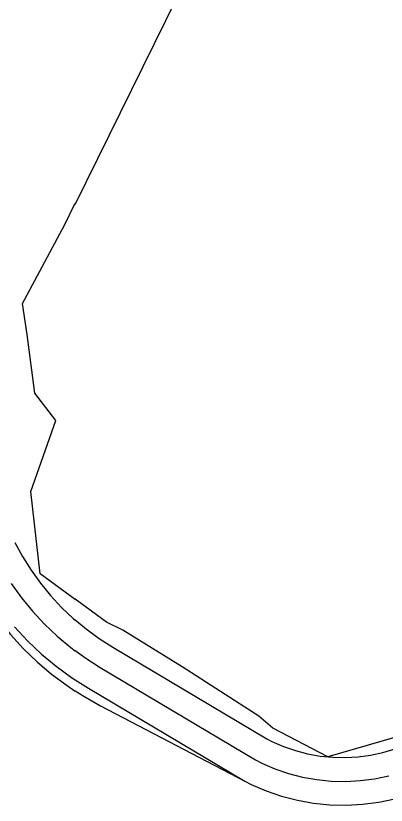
# Model space of a CAD drawing. Header units: millimetres. Extents: x 0 to 42050, y 0 to 29700.
# Drawn here: x 39267 to 39943, y 25035 to 26477 of the extents above; entities that cross this region are included whole.
import ezdxf

# ---------------------------------------------------------------- set-up
doc = ezdxf.new("R2010")
doc.units = ezdxf.units.MM
doc.header["$LTSCALE"] = 50
doc.layers.add('CHAVE', color=8, linetype='Continuous', transparency=0.4)

# ---------------------------------------------------------------- blocks, each defined once
blk = doc.blocks.new('A$C348914f2')
at = {"layer": 'CHAVE'}
for p, q in [((-2174.6, -3068.1), (-1962.1, -2635.3)), ((-2193.6, -3104.1), (-2174.6, -3065.3)), ((-2270.6, -3248.5), (-2193.6, -3104.1)), ((-2262.3, -3305.5), (-2270.6, -3248.5)), ((-2248.1, -3412.7), (-2262.3, -3305.5)), ((-2210.2, -3462.4), (-2248.1, -3412.7)), ((-2255.5, -3592.2), (-2210.2, -3462.4)), ((-2238.6, -3742.3), (-2255.5, -3592.2)), ((-2174.6, -3789.2), (-2238.6, -3742.3)), ((-2117.5, -3830.4), (-2174.6, -3788.6)), ((-2087.8, -3845.4), (-2117.5, -3830.4)), ((-1979.3, -3912.3), (-2087.8, -3845.4)), ((-1839.9, -4002.3), (-1979.3, -3912.3)), ((-1814.5, -4023.9), (-1839.9, -4002.3)), ((-1713.7, -4076.5), (-1814.5, -4023.9)), ((-1575.3, -4036.4), (-1713.7, -4076.5))]:
    blk.add_line(p, q, dxfattribs=at)
at = {"layer": 'CHAVE', "flags": 128}
for points in [[(-2284.7, -3684.9), (-2270.8, -3710.7), (-2255.2, -3735.6), (-2238.1, -3759.4), (-2219.6, -3782.1), (-2199.6, -3803.6), (-2178.3, -3823.8), (-2174.6, -3826.9)], [(-2291.4, -3759.8), (-2272.7, -3785.9), (-2252.4, -3810.7), (-2230.5, -3834.2), (-2207.3, -3856.3), (-2182.6, -3876.9), (-2174.6, -3882.8)], [(-2285.1, -3839.3), (-2261.4, -3864.8), (-2236.2, -3888.8), (-2209.4, -3911.1), (-2181.3, -3931.7), (-2174.6, -3936)], [(-2406.1, -3639.6), (-2395.9, -3672.9), (-2383.6, -3705.5), (-2369.2, -3737.3), (-2352.9, -3768), (-2334.7, -3797.7), (-2314.6, -3826.2), (-2292.7, -3853.3), (-2269.2, -3879), (-2244.1, -3903.2), (-2217.6, -3925.7), (-2189.6, -3946.5), (-2174.6, -3956.4)], [(-2174.6, -3826.2), (-2154.5, -3843), (-2130.9, -3860.3), (-2106.2, -3876.1), (-1825, -4043.9), (-1816, -4048.3), (-1794.9, -4057.6), (-1773, -4065.1), (-1750.7, -4070.9), (-1727.9, -4075), (-1704.9, -4077.3), (-1681.8, -4077.8), (-1658.8, -4076.6), (-1635.9, -4073.5), (-1613.3, -4068.7), (-1591.1, -4062.1)], [(-2174.6, -3882.2), (-2155.5, -3896.2), (-2129, -3913.2), (-1845.9, -4082), (-1834.5, -4087.8), (-1810.6, -4098.1), (-1785.6, -4106.8), (-1760, -4113.4), (-1733.9, -4118.1), (-1707.6, -4120.8), (-1681.1, -4121.3), (-1654.7, -4119.9), (-1628.5, -4116.4), (-1602.6, -4110.9)], [(-2174.6, -3935.6), (-2150.7, -3950.9), (-1865.3, -4120.9), (-1853.8, -4126.7), (-1826.4, -4138.6), (-1798.2, -4148.4), (-1769.3, -4155.9), (-1740, -4161.2), (-1710.3, -4164.1), (-1680.4, -4164.8), (-1650.6, -4163.2), (-1621.1, -4159.2), (-1591.9, -4153)], [(-2174.6, -3955.9), (-2159.2, -3965.9), (-2128.8, -3983.1), (-1865.3, -4120.9)]]:
    blk.add_lwpolyline(points, dxfattribs=at)

msp = doc.modelspace()

# ---------------------------------------------------------------- block references
msp.add_blockref('A$C348914f2', (41550, 29200))

doc.saveas('drawing.dxf')
